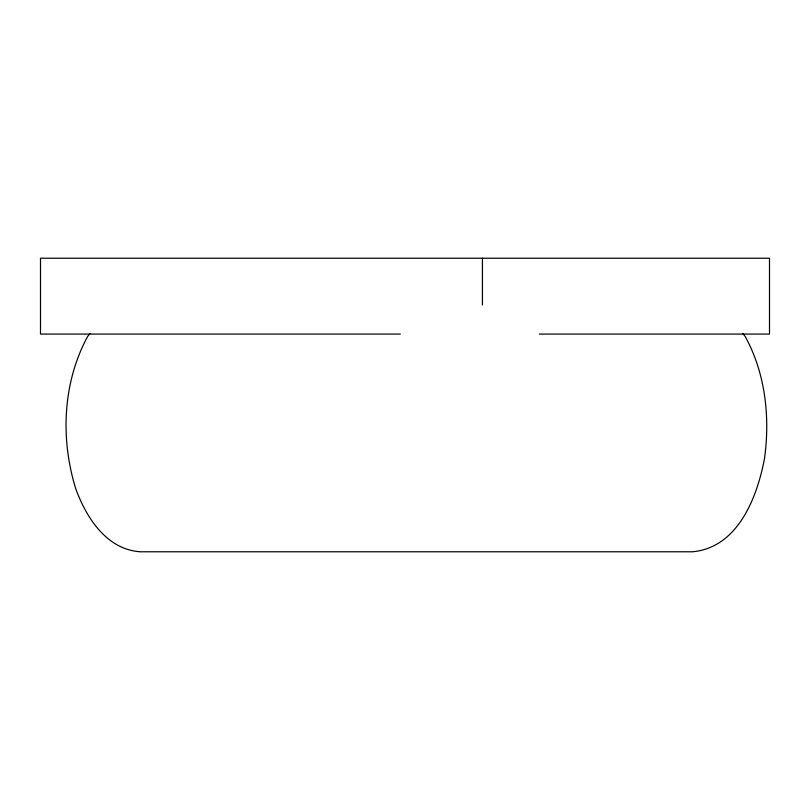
<?xml version="1.0" encoding="UTF-8"?>
<svg xmlns="http://www.w3.org/2000/svg" width="810" height="810" viewBox="0 0 810 810"><rect width="100%" height="100%" fill="white"/><g stroke="black" fill="none" stroke-linecap="round" stroke-linejoin="round"><path stroke-width="1.21" d="M89.92 333.517L87.601 336.525C62.593 382.796 60.355 438.99 75.745 488.734C86.275 517.661 106.555 549.514 140.363 551.782L692.469 551.782C738.102 547.59 757.218 497.178 764.539 458.328C770.138 416.978 765.49 373.501 745.22 336.525L742.902 333.517M400.353 334.074L40.5 334.074L40.5 258.218L769.5 258.218L769.5 334.074L539.328 334.074M482.426 258.218L482.426 304.995"/></g></svg>
